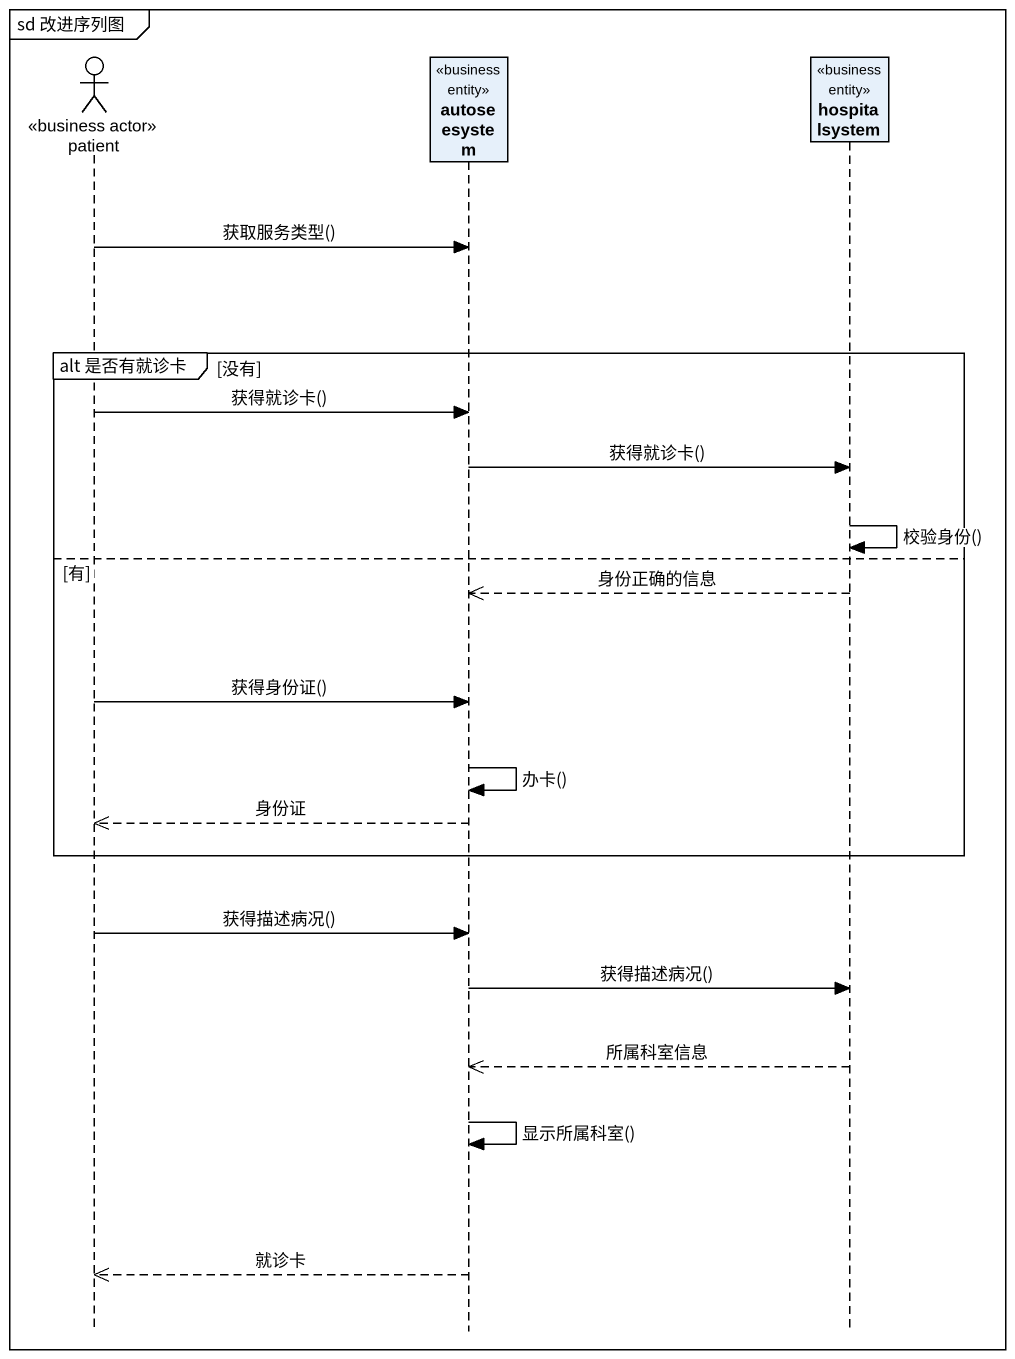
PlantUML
@startuml
mainframe sd 改进序列图
hide footbox
actor patient <<business actor>>
participant autoseesystem <<business entity>>
participant hospitalsystem <<business entity>>

patient -> autoseesystem : 获取服务类型()
group alt 是否有就诊卡 [没有]
  patient -> autoseesystem : 获得就诊卡()
  autoseesystem -> hospitalsystem : 获得就诊卡()
  hospitalsystem -> hospitalsystem : 校验身份()
else 有
  hospitalsystem -->> autoseesystem : 身份正确的信息
  patient -> autoseesystem : 获得身份证()
  autoseesystem -> autoseesystem : 办卡()
  autoseesystem -->> patient : 身份证
end
patient -> autoseesystem : 获得描述病况()
autoseesystem -> hospitalsystem : 获得描述病况()
hospitalsystem -->> autoseesystem : 所属科室信息
autoseesystem -> autoseesystem : 显示所属科室()
autoseesystem -->> patient : 就诊卡
@enduml
